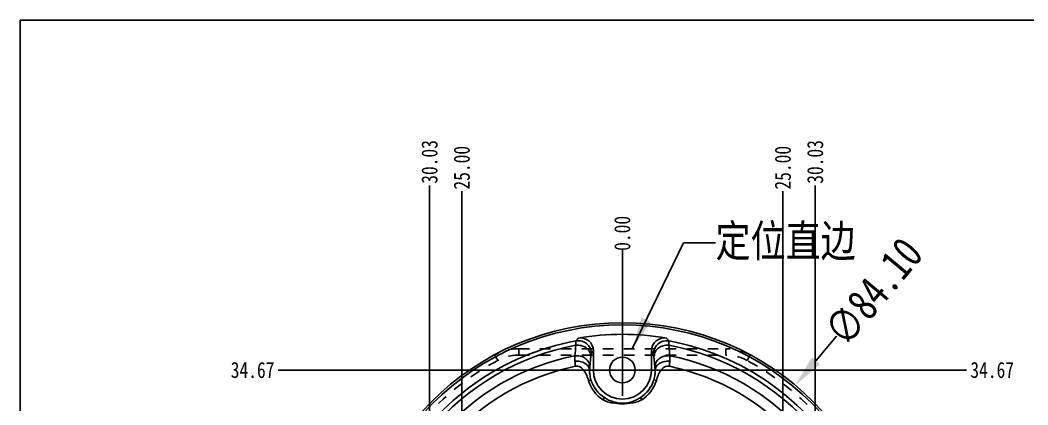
# Model space of a CAD drawing. Header units: millimetres. Extents: x 97 to 1722, y -6063 to 1553.
# Drawn here: x 650.2 to 807.1, y -2249.9 to -2189.9 of the extents above; entities that cross this region are included whole.
import ezdxf

# ---------------------------------------------------------------- set-up
doc = ezdxf.new("R2010")
doc.units = ezdxf.units.MM
doc.header["$LTSCALE"] = 16.335
doc.header["$PDMODE"] = 3
doc.header["$PDSIZE"] = 0.3125
doc.linetypes.add('CENTER', pattern=[0.6, 0.375, -0.075, 0.075, -0.075])
doc.linetypes.add('HIDDEN', pattern=[0.2, 0.1, -0.1])
doc.layers.get('0').update_dxf_attribs({"linetype": 'CONTINUOUS'})
doc.layers.get('Defpoints').update_dxf_attribs({"linetype": 'CONTINUOUS'})
doc.layers.add('DEFAULT_2', color=8, linetype='HIDDEN')
doc.layers.add('dim', color=82, linetype='CONTINUOUS', lineweight=9)
doc.styles.get("Standard").update_dxf_attribs({"font": 'txt', "width": 0.8})
doc.dimstyles.get("Standard").update_dxf_attribs({"dimtxt": 0.15625, "dimasz": 0.1875, "dimexe": 0.125, "dimexo": 0.0625, "dimtad": 0, "dimtih": 1, "dimtoh": 1, "dimdsep": 46, "dimtxsty": 'Standard', "dimcen": 0.09, "dimadec": 0, "dimazin": 0, "dimtp": 0.01, "dimtm": 0.01, "dimtfac": 1, "dimtofl": 0, "dimtmove": 0, "dimatfit": 3, "dimfxl": 0, "dimtolj": 1, "dimarcsym": 0})

# ---------------------------------------------------------------- blocks, each defined once
blk = doc.blocks.new('*D254')
at = {"color": 4, "lineweight": -2}
blk.add_line((777.3, -2239.13), (774.1, -2242.97), dxfattribs=at)
at = {"color": 4}
blk.add_solid([(773.46, -2242.44), (774.74, -2243.51), (770.89, -2246.81)], dxfattribs=at)
at = {"layer": 'Defpoints', "color": 0}
for p in [(770.89, -2246.81), (717.01, -2311.38)]:
    blk.add_point(p, dxfattribs=at)
at = {"color": 6, "insert": (783.07, -2232.22), "char_height": 5, "attachment_point": 5, "rotation": 50.1572}
blk.add_mtext('\\A1;∅84.10', dxfattribs=at)
blk = doc.blocks.new('*D267')
at = {"layer": 'Defpoints', "color": 0}
for p in [(743.95, -2244.43), (797.54, -2244.43), (743.95, -2279.1)]:
    blk.add_point(p, dxfattribs=at)
at = {"layer": 'dim', "color": 4, "lineweight": -2}
blk.add_line((743.95, -2244.43), (797.54, -2244.43), dxfattribs=at)
at = {"layer": 'dim', "color": 6, "insert": (801.54, -2244.43), "char_height": 2.5, "attachment_point": 5}
blk.add_mtext('\\A1;34.67', dxfattribs=at)
blk = doc.blocks.new('*D220')
at = {"layer": 'Defpoints', "color": 0}
for p in [(743.95, -2225.62), (743.95, -2232.85), (743.95, -2279.1)]:
    blk.add_point(p, dxfattribs=at)
at = {"layer": 'dim', "color": 4, "lineweight": -2}
blk.add_line((743.95, -2232.85), (743.95, -2225.62), dxfattribs=at)
at = {"layer": 'dim', "color": 6, "insert": (743.95, -2223.12), "char_height": 2.5, "attachment_point": 5, "rotation": 90}
blk.add_mtext('\\A1;0.00', dxfattribs=at)
blk = doc.blocks.new('*D221')
at = {"layer": 'Defpoints', "color": 0}
for p in [(773.98, -2215.66), (773.98, -2261.76), (743.95, -2279.1)]:
    blk.add_point(p, dxfattribs=at)
at = {"layer": 'dim', "color": 4, "lineweight": -2}
blk.add_line((773.98, -2261.76), (773.98, -2215.66), dxfattribs=at)
at = {"layer": 'dim', "color": 6, "insert": (773.98, -2211.99), "char_height": 2.5, "attachment_point": 5, "rotation": 90}
blk.add_mtext('\\A1;30.03', dxfattribs=at)
blk = doc.blocks.new('*D268')
at = {"layer": 'Defpoints', "color": 0}
for p in [(768.95, -2216.56), (743.95, -2279.1), (768.95, -2279.1)]:
    blk.add_point(p, dxfattribs=at)
at = {"layer": 'dim', "color": 4, "lineweight": -2}
blk.add_line((768.95, -2279.1), (768.95, -2216.56), dxfattribs=at)
at = {"layer": 'dim', "color": 6, "insert": (768.95, -2212.89), "char_height": 2.5, "attachment_point": 5, "rotation": 90}
blk.add_mtext('\\A1;25.00', dxfattribs=at)
blk = doc.blocks.new('*D227')
at = {"layer": 'Defpoints', "color": 0}
for p in [(690.37, -2244.43), (743.95, -2244.43), (743.95, -2279.1)]:
    blk.add_point(p, dxfattribs=at)
at = {"layer": 'dim', "color": 4, "lineweight": -2}
blk.add_line((743.95, -2244.43), (690.37, -2244.43), dxfattribs=at)
at = {"layer": 'dim', "color": 6, "insert": (686.37, -2244.43), "char_height": 2.5, "attachment_point": 5}
blk.add_mtext('\\A1;34.67', dxfattribs=at)
blk = doc.blocks.new('*D228')
at = {"layer": 'Defpoints', "color": 0}
for p in [(713.93, -2215.66), (713.93, -2261.76), (743.95, -2279.1)]:
    blk.add_point(p, dxfattribs=at)
at = {"layer": 'dim', "color": 4, "lineweight": -2}
blk.add_line((713.93, -2261.76), (713.93, -2215.66), dxfattribs=at)
at = {"layer": 'dim', "color": 6, "insert": (713.93, -2211.99), "char_height": 2.5, "attachment_point": 5, "rotation": 90}
blk.add_mtext('\\A1;30.03', dxfattribs=at)
blk = doc.blocks.new('*D229')
at = {"layer": 'Defpoints', "color": 0}
for p in [(718.95, -2216.56), (718.95, -2279.1), (743.95, -2279.1)]:
    blk.add_point(p, dxfattribs=at)
at = {"layer": 'dim', "color": 4, "lineweight": -2}
blk.add_line((718.95, -2279.1), (718.95, -2216.56), dxfattribs=at)
at = {"layer": 'dim', "color": 6, "insert": (718.95, -2212.89), "char_height": 2.5, "attachment_point": 5, "rotation": 90}
blk.add_mtext('\\A1;25.00', dxfattribs=at)

msp = doc.modelspace()

# ---------------------------------------------------------------- linework, layer by layer
at = {"color": 1, "linetype": 'CENTER', "ltscale": 2.614843}
msp.add_line((743.952, -2325.343), (743.952, -2232.853), dxfattribs=at)
at = {"color": 7, "linetype": 'Continuous'}
for p, q in [((739.43, -2241.423), (739.11, -2241.859)), ((739.43, -2241.423), (739.43, -2244.426)), ((748.475, -2244.426), (748.475, -2241.423)), ((748.795, -2241.862), (748.475, -2241.423)), ((739.041, -2242.278), (738.898, -2243.91)), ((749.007, -2243.91), (748.864, -2242.277)), ((739.43, -2244.426), (738.864, -2244.426)), ((748.475, -2244.426), (749.041, -2244.426)), ((738.664, -2246.053), (739.046, -2245.936)), ((748.859, -2245.936), (749.24, -2246.053)), ((741.158, -2248.732), (740.941, -2249.067)), ((746.746, -2248.732), (746.964, -2249.067))]:
    msp.add_line(p, q, dxfattribs=at)
at = {"color": 1, "linetype": 'CENTER', "ltscale": 0.124395}
for p, q in [((743.952, -2246.626), (743.952, -2242.226)), ((741.752, -2244.426), (746.152, -2244.426))]:
    msp.add_line(p, q, dxfattribs=at)
msp.add_lwpolyline([(650.178, -2189.885), (962.654, -2189.885), (962.654, -2484.211), (650.178, -2484.211)], close=True)
at = {"color": 7, "linetype": 'Continuous'}
for radius in [42.05, 41.708]:
    msp.add_circle((743.952, -2279.098), radius, dxfattribs=at)
at = {"color": 2, "linetype": 'Continuous'}
msp.add_circle((743.952, -2244.426), 2, dxfattribs=at)
at = {"color": 7, "linetype": 'Continuous'}
for centre, radius, start, end in [((743.952, -2279.098), 40.245, 80.16862, 99.83231), ((743.952, -2279.098), 39.87, 100.42217, 199.57779), ((743.952, -2279.098), 39.206, 100.64213, 139.84926), ((737.096, -2241.866), 2.012, 89.79438, 100.18605), ((737.425, -2241.42), 2.005, 359.89913, 99.89952), ((750.48, -2241.42), 2.005, 80.12642, 180.09141), ((750.809, -2241.864), 2.01, 79.81021, 179.78851), ((750.926, -2242.864), 2.313, 83.37391, 90.70856), ((743.952, -2279.098), 39.87, 340.42217, 79.57786), ((743.952, -2279.098), 39.206, 40.15081, 79.35791), ((743.952, -2279.098), 37.631, 101.34799, 139.16612), ((751.07, -2244.491), 2.306, 82.84621, 91.37626), ((743.952, -2279.098), 37.631, 40.83388, 78.65201), ((751.124, -2245.928), 2.89, 85.9067, 91.50842), ((743.952, -2279.098), 36.005, 101.73139, 138.79195), ((743.952, -2244.426), 4.522, 180, 0), ((743.952, -2279.098), 36.005, 41.20813, 78.26862), ((743.952, -2244.426), 5.533, 197.11094, 237.02533), ((743.952, -2244.426), 5.134, 197.11086, 237.02529), ((743.952, -2244.426), 5.134, 302.97463, 342.88907), ((743.952, -2244.426), 5.533, 302.97467, 342.88907), ((743.653, -2243.966), 5.683, 300.29702, 302.98448)]:
    msp.add_arc(centre, radius, start, end, dxfattribs=at)
for points in [[(736.548, -2242.203), (736.611, -2241.658), (736.649, -2241.111), (736.712, -2240.566)], [(751.193, -2240.566), (751.256, -2241.111), (751.294, -2241.658), (751.357, -2242.203)]]:
    msp.add_open_spline(points, degree=3, dxfattribs=at)
for points, knots in [([(736.712, -2240.566), (736.711, -2240.478), (736.711, -2240.322), (736.713, -2240.119), (736.723, -2239.981), (736.73, -2239.908), (736.74, -2239.886)], [0, 0, 0, 0, 0.3882821, 0.6866664, 0.8911061, 1, 1, 1, 1]), ([(736.712, -2240.566), (736.993, -2240.533), (737.568, -2240.572), (738.333, -2240.924), (738.883, -2241.518), (739.033, -2242.03), (739.041, -2242.277)], [0, 0, 0, 0, 0.2647533, 0.5240324, 0.7689931, 1, 1, 1, 1]), ([(736.74, -2239.886), (736.77, -2239.849), (736.887, -2239.704), (736.993, -2239.551), (737.081, -2239.444)], [0, 0, 0, 0, 0.255266, 1, 1, 1, 1]), ([(737.103, -2239.854), (737.363, -2239.855), (737.89, -2239.961), (738.556, -2240.407), (739.003, -2241.072), (739.109, -2241.599), (739.11, -2241.859)], [0, 0, 0, 0, 0.2500582, 0.500198, 0.7502369, 1, 1, 1, 1]), ([(748.864, -2242.277), (748.871, -2242.051), (748.996, -2241.587), (749.461, -2241.021), (750.125, -2240.645), (750.638, -2240.554), (750.897, -2240.551)], [0, 0, 0, 0, 0.231849, 0.4760458, 0.7341019, 1, 1, 1, 1]), ([(750.824, -2239.444), (750.854, -2239.481), (750.971, -2239.626), (751.077, -2239.779), (751.165, -2239.886)], [0, 0, 0, 0, 0.2547671, 1, 1, 1, 1]), ([(751.193, -2240.566), (751.194, -2240.478), (751.194, -2240.322), (751.191, -2240.119), (751.182, -2239.981), (751.175, -2239.908), (751.165, -2239.886)], [0, 0, 0, 0, 0.38847, 0.6867337, 0.8910244, 1, 1, 1, 1]), ([(736.548, -2242.203), (736.831, -2242.168), (737.409, -2242.202), (738.181, -2242.551), (738.738, -2243.147), (738.89, -2243.661), (738.898, -2243.91)], [0, 0, 0, 0, 0.2647527, 0.5241807, 0.7691744, 1, 1, 1, 1]), ([(736.574, -2243.046), (736.571, -2242.967), (736.56, -2242.686), (736.551, -2242.405), (736.548, -2242.203)], [0, 0, 0, 0, 0.2816631, 1, 1, 1, 1]), ([(739.11, -2241.859), (739.1, -2241.872), (739.088, -2241.917), (739.06, -2242.056), (739.049, -2242.182), (739.041, -2242.278)], [0, 0, 0, 0, 0.1155156, 0.3212364, 1, 1, 1, 1]), ([(748.864, -2242.277), (748.859, -2242.223), (748.85, -2242.127), (748.834, -2242.003), (748.817, -2241.918), (748.804, -2241.874), (748.795, -2241.862)], [0, 0, 0, 0, 0.3846186, 0.6828824, 0.8884964, 1, 1, 1, 1]), ([(749.007, -2243.91), (749.014, -2243.686), (749.137, -2243.226), (749.595, -2242.663), (750.25, -2242.287), (750.758, -2242.192), (751.014, -2242.186)], [0, 0, 0, 0, 0.2318468, 0.4759519, 0.7339866, 1, 1, 1, 1]), ([(751.33, -2243.046), (751.334, -2242.967), (751.345, -2242.686), (751.354, -2242.405), (751.357, -2242.203)], [0, 0, 0, 0, 0.2817015, 1, 1, 1, 1]), ([(736.574, -2243.046), (736.839, -2243.027), (737.388, -2243.063), (738.136, -2243.336), (738.692, -2243.809), (738.853, -2244.236), (738.864, -2244.426)], [0, 0, 0, 0, 0.2728873, 0.5568316, 0.8045671, 1, 1, 1, 1]), ([(736.632, -2243.845), (736.625, -2243.775), (736.6, -2243.509), (736.582, -2243.242), (736.574, -2243.046)], [0, 0, 0, 0, 0.2645129, 1, 1, 1, 1]), ([(736.632, -2243.845), (736.765, -2243.817), (737.047, -2243.813), (737.567, -2244.009), (738.054, -2244.528), (738.407, -2245.271), (738.584, -2245.791), (738.664, -2246.053)], [0, 0, 0, 0, 0.124854, 0.2498364, 0.4987341, 0.7491977, 1, 1, 1, 1]), ([(749.041, -2244.426), (749.05, -2244.255), (749.181, -2243.874), (749.645, -2243.421), (750.301, -2243.122), (750.799, -2243.046), (751.048, -2243.04)], [0, 0, 0, 0, 0.1942434, 0.4359147, 0.716778, 1, 1, 1, 1]), ([(749.24, -2246.053), (749.321, -2245.791), (749.497, -2245.271), (749.851, -2244.528), (750.337, -2244.009), (750.858, -2243.813), (751.139, -2243.817), (751.273, -2243.845)], [0, 0, 0, 0, 0.2508066, 0.5012762, 0.7501673, 0.8751476, 1, 1, 1, 1]), ([(751.273, -2243.845), (751.28, -2243.775), (751.304, -2243.509), (751.322, -2243.242), (751.33, -2243.046)], [0, 0, 0, 0, 0.2645122, 1, 1, 1, 1]), ([(739.046, -2245.936), (738.967, -2245.679), (738.866, -2245.177), (738.847, -2244.665), (738.864, -2244.426)], [0, 0, 0, 0, 0.5278152, 1, 1, 1, 1]), ([(738.898, -2243.91), (738.894, -2243.947), (738.881, -2244.119), (738.871, -2244.291), (738.864, -2244.426)], [0, 0, 0, 0, 0.2180076, 1, 1, 1, 1]), ([(748.859, -2245.936), (748.938, -2245.679), (749.039, -2245.177), (749.057, -2244.665), (749.041, -2244.426)], [0, 0, 0, 0, 0.5278141, 1, 1, 1, 1]), ([(749.041, -2244.426), (749.038, -2244.377), (749.029, -2244.205), (749.018, -2244.033), (749.007, -2243.91)], [0, 0, 0, 0, 0.2809473, 1, 1, 1, 1]), ([(740.941, -2249.067), (741.157, -2249.208), (741.646, -2249.401), (742.657, -2249.615), (743.952, -2249.72), (745.248, -2249.615), (746.259, -2249.401), (746.747, -2249.208), (746.964, -2249.067)], [0, 0, 0, 0, 0.1248253, 0.2499287, 0.4999997, 0.750071, 0.8751746, 1, 1, 1, 1]), ([(741.158, -2248.732), (741.577, -2249.004), (742.443, -2249.417), (743.795, -2249.648), (745.183, -2249.499), (746.065, -2249.138), (746.52, -2248.872)], [0, 0, 0, 0, 0.2656221, 0.5023934, 0.720219, 1, 1, 1, 1])]:
    msp.add_open_spline(points, degree=3, knots=knots, dxfattribs=at)
at = {"layer": 'DEFAULT_2', "color": 8, "linetype": 'HIDDEN'}
for p, q in [((724.535, -2242.931), (724.062, -2242.05)), ((727.846, -2242.098), (727.846, -2241.098)), ((727.846, -2241.098), (760.058, -2241.098)), ((727.846, -2242.098), (760.058, -2242.098)), ((760.058, -2242.098), (760.058, -2241.098)), ((763.369, -2242.931), (763.842, -2242.05))]:
    msp.add_line(p, q, dxfattribs=at)
for centre, radius, start, end in [((727.846, -2249.098), 8, 90, 118.22983), ((727.846, -2249.098), 7, 90, 118.22983), ((760.058, -2249.098), 8, 61.77017, 90), ((760.058, -2249.098), 7, 61.77017, 90), ((743.952, -2279.098), 41.05, 118.22983, 61.77017)]:
    msp.add_arc(centre, radius, start, end, dxfattribs=at)

# ---------------------------------------------------------------- texts
at = {"layer": 'dim', "color": 6, "insert": (758.455, -2224.577), "char_height": 5, "attachment_point": 4}
msp.add_mtext('\\A1;{\\fSimSun|b0|i0|c134|p2;定位直边}', dxfattribs=at)

# ---------------------------------------------------------------- dimensions: what is measured, and where the dimension line sits
dim = msp.add_diameter_dim_2p(p1=(717.012, -2311.384), p2=(770.893, -2246.812), dimstyle='Standard', override={"dimtxt": 5, "dimasz": 5, "dimexe": 0, "dimexo": 0, "dimgap": 0, "dimtih": 0, "dimtoh": 0, "dimzin": 0, "dimcen": 0, "dimclrd": 4, "dimclre": 4, "dimclrt": 6, "dimadec": 2, "dimtp": 0, "dimtm": 0, "dimfxl": 1.25, "dimtzin": 0, "dimarcsym": 1})
dim.commit()
dim.dimension.update_dxf_attribs({"geometry": '*D254', "text_midpoint": (783.066, -2232.224)})
at = {"layer": 'dim'}
for feature_location, offset, dtype, origin, picture, middle in [((713.925, -2261.762), (0, 46.102), 1, (743.952, -2279.098), '*D228', (713.925, -2211.993)), ((718.952, -2279.098), (0, 62.54), 1, (743.952, -2279.098), '*D229', (718.952, -2212.891)), ((773.98, -2261.762), (0, 46.102), 1, (743.952, -2279.098), '*D221', (773.98, -2211.993)), ((768.952, -2279.098), (0, 62.54), 1, (743.952, -2279.098), '*D268', (768.952, -2212.891)), ((743.952326642, -2232.853156577), (0, 7.228224562), 1, (743.952326642, -2279.098044569), '*D220', (743.952326642, -2223.124932016)), ((743.952, -2244.426), (-53.586, 0), 0, (743.952, -2279.098), '*D227', (686.366, -2244.426)), ((743.952, -2244.426), (53.586, 0), 0, (743.952, -2279.098), '*D267', (801.538, -2244.426))]:
    dim = msp.add_ordinate_dim(feature_location=feature_location, offset=offset, dtype=dtype, origin=origin, dimstyle='Standard', override={"dimtxt": 2.5, "dimasz": 2, "dimexe": 0, "dimexo": 0, "dimgap": 0, "dimtih": 0, "dimtoh": 0, "dimzin": 0, "dimcen": 0, "dimclrd": 4, "dimclre": 4, "dimclrt": 6, "dimadec": 2, "dimtp": 0, "dimtm": 0, "dimfxl": 1.25, "dimtzin": 0, "dimarcsym": 1}, dxfattribs=at)
    dim.commit()
    dim.dimension.update_dxf_attribs({"geometry": picture, "text_midpoint": middle})

# ---------------------------------------------------------------- leaders
at = {"annotation_type": 0, "has_hookline": 1, "hookline_direction": 0, "text_width": 22.2}
msp.add_leader([(745.499, -2241.098), (753.455, -2224.577), (758.455, -2224.577)], dimstyle='Standard', override={"dimtxt": 5, "dimasz": 5, "dimexe": 0, "dimexo": 0, "dimgap": 0, "dimtih": 0, "dimtoh": 0, "dimzin": 0, "dimcen": 0, "dimclrd": 4, "dimclre": 4, "dimclrt": 6, "dimadec": 2, "dimtp": 0, "dimtm": 0, "dimfxl": 1.25, "dimtzin": 0, "dimarcsym": 1}, dxfattribs=at)

doc.saveas('drawing.dxf')
